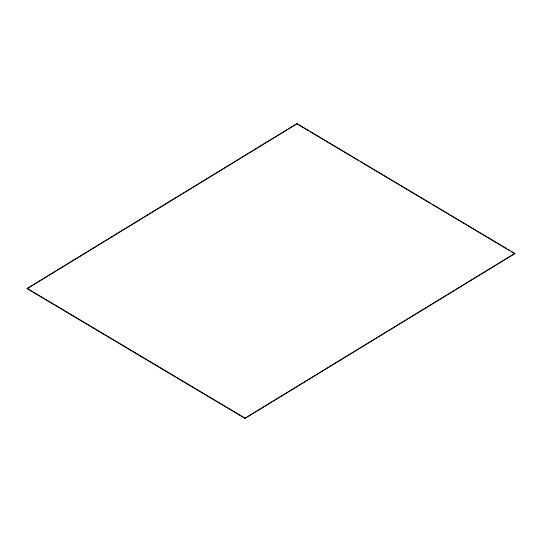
<?xml version="1.0" encoding="UTF-8"?>
<svg xmlns="http://www.w3.org/2000/svg" width="542" height="542" viewBox="0 0 542 542"><rect width="100%" height="100%" fill="white"/><g stroke="black" fill="none" stroke-linecap="round" stroke-linejoin="round"><path stroke-width="0.81" d="M27.1 288.608L297.057 123.651L514.825 253.602L244.943 418.349L27.1 288.608L297.057 123.651M244.943 418.349L514.9 253.392M296.982 123.867L308.594 130.791M310.051 131.652L358.702 160.628M360.152 161.496L430.592 203.44M432.042 204.307L506.106 248.412M507.563 249.279L509.737 250.58M511.194 251.441L514.825 253.602M27.175 288.398L245.018 418.133"/></g></svg>
